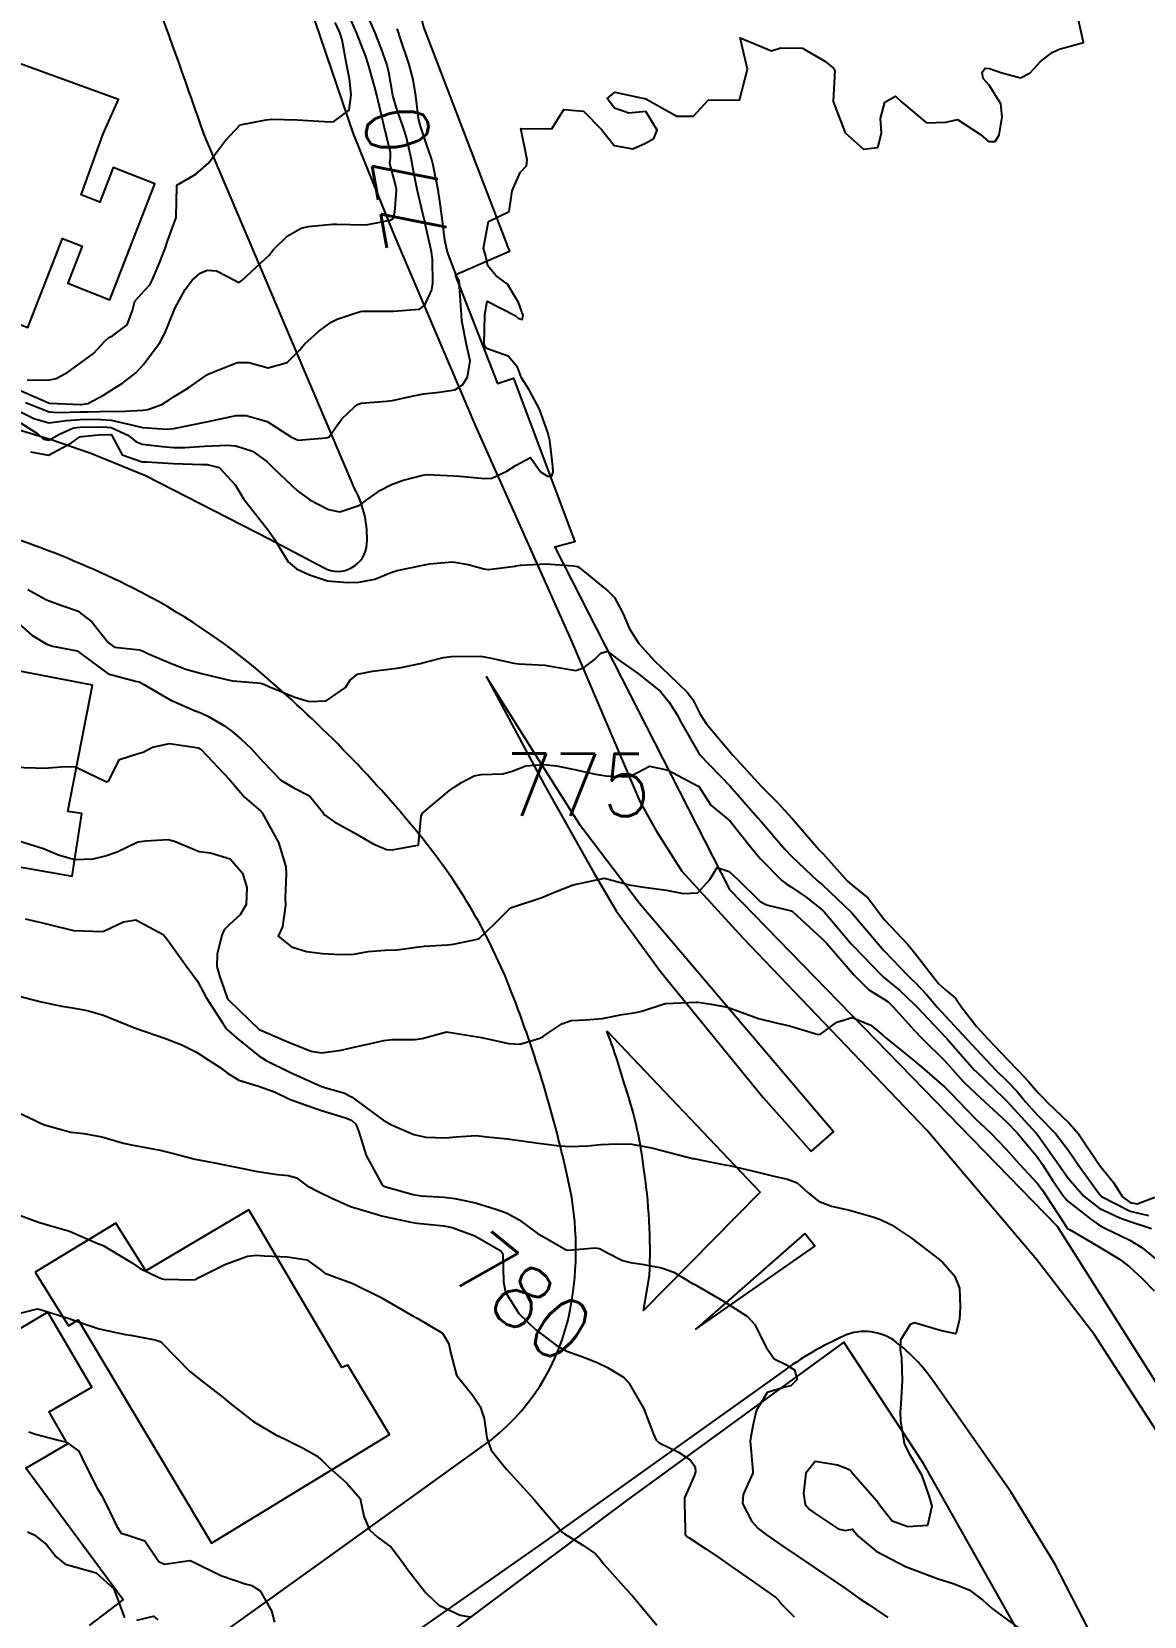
# Model space of a CAD drawing. Header units: metres. Extents: x 318500 to 325275, y 7408834 to 7428799.
# Drawn here: x 321553.8 to 321625.1, y 7423404.9 to 7423506.6 of the extents above; entities that cross this region are included whole.
import ezdxf
from ezdxf.enums import TextEntityAlignment as Align

# ---------------------------------------------------------------- set-up
doc = ezdxf.new("R2010")
doc.units = ezdxf.units.M
doc.header["$MEASUREMENT"] = 0
for name, color, linetype in [('Cotas', 45, 'Continuous'), ('Curvas de Nivel 1m', 11, 'Continuous'), ('Curvas de Nivel 5m', 15, 'Continuous'), ('Edificações', 30, 'Continuous'), ('Subestação Elétrica', 143, 'Continuous'), ('Vias Primárias', 230, 'Continuous')]:
    doc.layers.add(name, color=color, linetype=linetype)
doc.styles.add('Style-STANDARD', font='STANDARD.shx')

msp = doc.modelspace()

# ---------------------------------------------------------------- linework, layer by layer
at = {"layer": 'Curvas de Nivel 1m', "flags": 128}
for points, elevation in [([(321552.86, 7423481.58), (321554.15, 7423480.76), (321554.51, 7423480.42), (321554.85, 7423480.36), (321555.53, 7423480.74), (321556.44, 7423481.15), (321556.86, 7423481.2), (321558.34, 7423481.22), (321558.86, 7423481.16), (321559.92, 7423480.68), (321560.44, 7423480.27), (321560.84, 7423480.11), (321562.14, 7423479.95), (321562.84, 7423479.89), (321563.58, 7423479.89), (321564.84, 7423479.97), (321566.28, 7423480.04), (321566.84, 7423479.99), (321567.91, 7423479.65), (321568.83, 7423478.99), (321569.26, 7423478.56), (321570.81, 7423477.1), (321571.6, 7423476.53), (321572.79, 7423475.92), (321573.52, 7423475.76), (321574.8, 7423476.19), (321574.97, 7423476.31), (321575.19, 7423476.48), (321576.13, 7423477.15), (321576.82, 7423477.52), (321577.51, 7423477.76), (321578.83, 7423478.12), (321579.1, 7423478.15), (321580.83, 7423478.07), (321581.18, 7423478.04), (321582.82, 7423477.89), (321583.26, 7423477.93), (321584.23, 7423478.36), (321584.83, 7423478.75), (321585.75, 7423479.25), (321586.39, 7423478.33), (321586.83, 7423478.05), (321587.11, 7423478.04), (321587.2, 7423478.32), (321587.18, 7423478.67), (321586.98, 7423480.33), (321586.86, 7423480.85), (321586.31, 7423482.34), (321585.65, 7423483.59), (321585.17, 7423484.35), (321584.92, 7423485.03), (321584.32, 7423485.75), (321582.93, 7423486.24), (321582.81, 7423486.38), (321582.78, 7423486.53), (321582.82, 7423488.38), (321582.83, 7423488.52), (321582.97, 7423489.27), (321584.76, 7423488.35), (321584.96, 7423488.19), (321585.21, 7423488.09), (321585.27, 7423488.35), (321584.97, 7423489.18), (321584.26, 7423490.36), (321583.53, 7423490.91), (321583, 7423491.55), (321582.86, 7423492.24), (321582.82, 7423492.38), (321582.72, 7423492.68), (321583.04, 7423494.38), (321584.38, 7423495.03), (321584.57, 7423496.36), (321585.08, 7423497.52), (321585.48, 7423497.95), (321585.54, 7423498.35), (321585.12, 7423500.35), (321587.12, 7423500.33), (321587.89, 7423501.56), (321589.14, 7423501.46), (321590.29, 7423500.28), (321591.1, 7423499.25), (321592.31, 7423499.04), (321593.11, 7423499.41), (321593.65, 7423499.71), (321593.87, 7423500.24), (321593.14, 7423501.45), (321592.05, 7423501.34), (321591.14, 7423501.65), (321590.65, 7423502.28), (321591.15, 7423502.67), (321593.15, 7423502.25), (321595.13, 7423501.15), (321596.2, 7423501.14), (321597.15, 7423502.19), (321599.15, 7423502.17), (321599.67, 7423504.16), (321599.2, 7423506.17), (321601.19, 7423505.33), (321601.8, 7423505.52), (321603.19, 7423505.5), (321604.61, 7423504.66), (321605.17, 7423504.22), (321605.27, 7423504.09), (321605.15, 7423502.09), (321605.93, 7423500.08), (321607.1, 7423499.03), (321608.02, 7423499.13), (321608.26, 7423500.04), (321608.18, 7423500.99), (321608.47, 7423502.04), (321609.15, 7423502.43), (321609.56, 7423502.03), (321611.13, 7423500.72), (321612.38, 7423500.75), (321613.13, 7423500.93), (321614.6, 7423499.96), (321615.11, 7423499.51), (321615.55, 7423499.51), (321615.81, 7423499.94), (321615.99, 7423501.09), (321615.9, 7423501.94), (321615.16, 7423503.12), (321614.77, 7423503.56), (321614.7, 7423503.96), (321614.9, 7423504.23), (321615.17, 7423504.2), (321615.9, 7423503.94), (321617.17, 7423503.6), (321617.78, 7423503.92), (321618.45, 7423504.64), (321619.19, 7423505.23), (321619.64, 7423505.44), (321621.2, 7423505.87), (321620.76, 7423507.88)], 772), ([(321552.89, 7423483.61), (321554.84, 7423482.75), (321554.88, 7423482.74), (321554.9, 7423482.73), (321556.88, 7423482.64), (321556.95, 7423482.65), (321557.35, 7423482.72), (321558.35, 7423483.25), (321558.89, 7423483.58), (321559.58, 7423484.01), (321560.43, 7423484.68), (321560.92, 7423485.21), (321561.99, 7423486.65), (321562.32, 7423487.26), (321562.87, 7423488.64), (321562.9, 7423488.7), (321562.96, 7423488.85), (321563.59, 7423490.02), (321564.05, 7423490.63), (321564.55, 7423491.07), (321565, 7423491.27), (321565.61, 7423491.23), (321566.81, 7423490.59), (321566.99, 7423490.5), (321567.08, 7423490.5), (321567.23, 7423490.59), (321569.01, 7423492.25), (321569.14, 7423492.42), (321569.24, 7423492.56), (321570.13, 7423493.45), (321571.03, 7423493.96), (321571.49, 7423494.07), (321573.04, 7423494.21), (321573.32, 7423494.22), (321575.04, 7423494.18), (321575.32, 7423494.2), (321576.74, 7423494.46), (321576.94, 7423494.57), (321577.05, 7423494.98), (321577.15, 7423496.38), (321577.14, 7423496.46), (321577.13, 7423496.52), (321577.07, 7423496.85), (321576.72, 7423498.1), (321576.77, 7423498.46), (321576.76, 7423498.8), (321576.36, 7423500.47), (321576.13, 7423501.48), (321575.88, 7423502.48), (321575.74, 7423503.07), (321575.34, 7423504.49), (321575.18, 7423504.97), (321574.58, 7423506.5), (321574.1, 7423507.62)], 769), ([(321553.47, 7423484.2), (321554.9, 7423484.22), (321555.33, 7423484.31), (321556.07, 7423484.73), (321556.92, 7423485.33), (321557.72, 7423485.92), (321558.44, 7423486.7), (321558.69, 7423486.94), (321558.94, 7423487.05), (321559.87, 7423487.76), (321560.21, 7423488.68), (321560.37, 7423489.28), (321560.98, 7423489.96), (321561.33, 7423490.32), (321561.5, 7423490.66), (321561.86, 7423491.52), (321562.31, 7423492.65), (321562.48, 7423493.19), (321563.01, 7423494.64), (321563.02, 7423494.66), (321563.06, 7423496.64), (321563.07, 7423496.71), (321564.28, 7423497.43), (321565.09, 7423498.13), (321565.45, 7423498.61), (321566.16, 7423499.55), (321567.12, 7423500.59), (321568.78, 7423500.91), (321569.13, 7423500.94), (321570.77, 7423500.9), (321571.13, 7423500.88), (321572.87, 7423500.77), (321573.12, 7423500.79), (321574.11, 7423501.53), (321574.25, 7423502.5), (321574.13, 7423503.53), (321573.94, 7423504.5), (321573.67, 7423506.03), (321573.52, 7423506.51), (321573.21, 7423507.15)], 768), ([(321552.87, 7423482.26), (321553.89, 7423481.74), (321554.86, 7423481.46), (321555.99, 7423481.61), (321556.86, 7423481.69), (321557.87, 7423481.71), (321558.86, 7423481.63), (321560.23, 7423481.31), (321560.86, 7423481.18), (321562.43, 7423481.07), (321562.86, 7423481.1), (321564.12, 7423481.36), (321564.86, 7423481.51), (321565.77, 7423481.71), (321566.87, 7423481.93), (321567.51, 7423481.94), (321568.86, 7423481.55), (321570.42, 7423480.54), (321570.85, 7423480.35), (321572.64, 7423480.51), (321572.8, 7423480.56), (321572.85, 7423480.62), (321573.64, 7423481.72), (321574.46, 7423482.49), (321574.7, 7423482.66), (321574.88, 7423482.74), (321576.5, 7423482.85), (321576.89, 7423482.9), (321578.14, 7423483.19), (321578.89, 7423483.34), (321579.88, 7423483.43), (321580.9, 7423483.58), (321581.39, 7423483.91), (321581.71, 7423484.39), (321581.87, 7423485.44), (321581.66, 7423486.39), (321581.34, 7423488.01), (321581.32, 7423488.4), (321581.2, 7423490.19), (321581.2, 7423490.41), (321581.16, 7423490.58), (321580.99, 7423490.89), (321580.42, 7423492.42), (321580.25, 7423493.19), (321580.09, 7423494.42), (321579.94, 7423495.54), (321579.82, 7423496.42), (321579.51, 7423498), (321579.4, 7423498.43), (321579.1, 7423499.28), (321578.71, 7423500.44), (321578.57, 7423501), (321578.39, 7423502.44), (321578.22, 7423503.5), (321577.97, 7423504.45), (321577.35, 7423506.3), (321577.3, 7423506.46), (321577.2, 7423506.74)], 771), ([(321553.68, 7423479.6), (321554.84, 7423479.4), (321556.3, 7423480.19), (321556.85, 7423480.57), (321556.97, 7423480.6), (321558.04, 7423480.71), (321558.83, 7423480.72), (321558.85, 7423480.72), (321558.88, 7423480.7), (321559.56, 7423479.41), (321560.83, 7423478.97), (321561.13, 7423478.96), (321562.83, 7423478.86), (321564.66, 7423478.79), (321564.83, 7423478.8), (321565.01, 7423478.79), (321565.77, 7423478.61), (321566.81, 7423477.49), (321567.36, 7423476.58), (321568.77, 7423474.78), (321568.95, 7423474.56), (321569.3, 7423474.02), (321570.21, 7423472.55), (321570.74, 7423472.11), (321571.56, 7423471.71), (321572.73, 7423471.33), (321574, 7423471.22), (321574.73, 7423471.24), (321575.77, 7423471.44), (321576.74, 7423471.84), (321577.2, 7423471.99), (321578.75, 7423472.31), (321578.84, 7423472.33), (321579.27, 7423472.42), (321580.75, 7423472.56), (321581.74, 7423472.39), (321582.75, 7423472.1), (321583.06, 7423472.06), (321584.75, 7423472.28), (321584.8, 7423472.29), (321585.11, 7423472.34), (321586.75, 7423472.43), (321588.47, 7423472.3), (321588.75, 7423472.25), (321588.87, 7423472.18), (321590.73, 7423470.68), (321591.12, 7423470.26), (321591.68, 7423469.22), (321592.09, 7423468.25), (321592.69, 7423467.31), (321593.67, 7423466.23), (321594.66, 7423465.29), (321595.8, 7423464.2), (321596.16, 7423463.72), (321596.63, 7423462.79), (321597.01, 7423462.19), (321598.59, 7423460.31), (321598.72, 7423460.16), (321600.56, 7423458.14), (321601.57, 7423457.14), (321602.5, 7423456.11), (321602.54, 7423456.06), (321604.26, 7423454.09), (321604.51, 7423453.82), (321606.08, 7423452.06), (321606.48, 7423451.72), (321607.4, 7423450.97), (321608.11, 7423450.04), (321608.45, 7423449.59), (321609.94, 7423448.01), (321610.42, 7423447.44), (321611.53, 7423445.99), (321611.92, 7423445.51), (321612.39, 7423445.08), (321612.99, 7423444.57), (321613.4, 7423443.96), (321614.36, 7423442.72), (321615.1, 7423441.94), (321616.33, 7423440.62), (321617.02, 7423439.92), (321617.65, 7423439.25), (321618.31, 7423438.49), (321618.6, 7423438.19), (321618.88, 7423437.89), (321620.28, 7423436.54), (321620.89, 7423435.86), (321622.24, 7423433.85), (321623.14, 7423432.75), (321623.7, 7423431.83), (321624.21, 7423431.45), (321624.65, 7423431.38), (321625.78, 7423431.8)], 773), ([(321553.51, 7423470.77), (321554.71, 7423470.11), (321555.69, 7423469.75), (321556.7, 7423469.42), (321557.61, 7423468.71), (321558.68, 7423467.36), (321559.07, 7423467.09), (321560.67, 7423466.91), (321560.85, 7423466.84), (321561.24, 7423466.66), (321562.66, 7423466.05), (321563.63, 7423465.66), (321564.65, 7423465.38), (321566.24, 7423465), (321566.65, 7423464.92), (321568.45, 7423464.76), (321568.64, 7423464.71), (321568.96, 7423464.56), (321570.63, 7423463.87), (321571.55, 7423463.6), (321572.63, 7423463.63), (321573.88, 7423464.49), (321574.17, 7423464.96), (321574.65, 7423465.35), (321575.6, 7423465.53), (321576.66, 7423465.66), (321577.35, 7423465.76), (321578.66, 7423466.03), (321578.98, 7423466.11), (321580.16, 7423466.41), (321580.67, 7423466.49), (321582.54, 7423466.51), (321582.67, 7423466.49), (321583.21, 7423466.37), (321584.67, 7423466.06), (321584.99, 7423466.02), (321586.66, 7423465.93), (321587.14, 7423465.84), (321588.66, 7423465.58), (321589.18, 7423465.77), (321589.85, 7423466.28), (321590.26, 7423466.69), (321590.68, 7423466.82), (321591.39, 7423466.26), (321592.66, 7423465.36), (321594.08, 7423464.23), (321594.63, 7423463.56), (321595.14, 7423462.73), (321595.43, 7423462.21), (321596.59, 7423460.19), (321598.54, 7423458.16), (321600.33, 7423456.14), (321600.54, 7423455.9), (321602.05, 7423454.12), (321602.5, 7423453.65), (321604.17, 7423452.08), (321604.34, 7423451.94), (321604.48, 7423451.83), (321606.33, 7423450.06), (321606.46, 7423449.92), (321608.03, 7423448.04), (321608.42, 7423447.6), (321609.95, 7423446.01), (321610.18, 7423445.79), (321610.4, 7423445.59), (321611.17, 7423444.77), (321611.83, 7423443.99), (321612.37, 7423443.38), (321613.71, 7423441.96), (321614.34, 7423441.27), (321615.58, 7423439.94), (321616.31, 7423439.23), (321616.96, 7423438.57), (321617.5, 7423437.91), (321618.29, 7423437.04), (321619.42, 7423435.88), (321620.25, 7423434.8), (321620.88, 7423433.86), (321622.22, 7423432.02), (321622.29, 7423431.92), (321622.37, 7423431.85), (321624.21, 7423430.91), (321625.38, 7423430.62)], 774), ([(321552.57, 7423459.39), (321554, 7423459.33), (321554.57, 7423459.32), (321555.87, 7423459.43), (321556.57, 7423459.41), (321557.97, 7423458.71), (321558.56, 7423458.44), (321558.72, 7423458.53), (321558.78, 7423458.7), (321559.38, 7423459.88), (321560.58, 7423460.26), (321560.91, 7423460.34), (321561.49, 7423460.66), (321562.59, 7423460.91), (321564.45, 7423460.62), (321564.59, 7423460.54), (321566.43, 7423458.59), (321566.56, 7423458.44), (321567.41, 7423457.45), (321568.44, 7423456.56), (321568.49, 7423456.51), (321568.54, 7423456.46), (321569.59, 7423454.55), (321570.05, 7423452.98), (321570.07, 7423452.54), (321570, 7423451.01), (321570.02, 7423450.54), (321569.83, 7423449.15), (321569.55, 7423448.55), (321570.42, 7423447.85), (321571.38, 7423447.56), (321572.41, 7423447.44), (321573.55, 7423447.36), (321574.41, 7423447.38), (321575.34, 7423447.55), (321576.42, 7423447.65), (321577.2, 7423447.67), (321578.42, 7423447.84), (321578.94, 7423447.91), (321580.42, 7423447.99), (321580.8, 7423448.02), (321582.43, 7423448.38), (321583.46, 7423449.35), (321584.46, 7423450.35), (321586.47, 7423451.02), (321587.38, 7423451.4), (321588.48, 7423451.84), (321590.48, 7423452.27), (321592.07, 7423451.84), (321592.48, 7423451.76), (321593.02, 7423451.69), (321594.47, 7423451.5), (321595.53, 7423451.27), (321596.47, 7423451.32), (321597.25, 7423452.18), (321597.72, 7423452.94), (321598.49, 7423452.69), (321599.07, 7423452.15), (321600.47, 7423450.77), (321600.88, 7423450.55), (321602.46, 7423450.17), (321602.51, 7423450.15), (321602.56, 7423450.11), (321604.43, 7423448.39), (321604.74, 7423448.08), (321606.4, 7423446.16), (321606.48, 7423446.06), (321607.45, 7423445.1), (321608.38, 7423444.53), (321608.68, 7423444.33), (321608.99, 7423444.02), (321610.36, 7423442.49), (321610.84, 7423442), (321612.33, 7423440.52), (321612.83, 7423439.97), (321613.53, 7423439.18), (321614.31, 7423438.45), (321614.87, 7423437.94), (321616.28, 7423436.64), (321616.97, 7423435.91), (321618.25, 7423434.36), (321618.59, 7423433.89), (321619.23, 7423432.89), (321619.92, 7423431.87), (321620.21, 7423431.54), (321621.67, 7423430.39), (321622.19, 7423430.03), (321622.54, 7423429.84), (321624.18, 7423429.05), (321624.94, 7423428.58), (321625.92, 7423427.79)], 776), ([(321552.51, 7423454.78), (321554.5, 7423454.16), (321555.47, 7423453.76), (321556.49, 7423453.46), (321557.69, 7423453.51), (321558.49, 7423453.7), (321559.23, 7423453.96), (321560.51, 7423454.58), (321560.58, 7423454.6), (321561.06, 7423454.66), (321562.51, 7423454.75), (321562.92, 7423454.64), (321564.5, 7423453.97), (321565.22, 7423453.89), (321566.49, 7423453.51), (321567.28, 7423452.58), (321567.56, 7423451.66), (321567.5, 7423450.57), (321567.12, 7423449.91), (321566.44, 7423449.28), (321566.09, 7423448.94), (321565.94, 7423448.6), (321565.64, 7423447.38), (321565.62, 7423446.6), (321565.79, 7423445.99), (321566.29, 7423444.59), (321566.38, 7423444.45), (321568.35, 7423442.56), (321570.34, 7423441.69), (321571.68, 7423441.17), (321572.33, 7423441.06), (321573.6, 7423441.22), (321574.33, 7423441.39), (321575.2, 7423441.6), (321576.34, 7423441.85), (321576.88, 7423441.91), (321578.34, 7423441.92), (321578.8, 7423441.97), (321580.35, 7423442.4), (321582.35, 7423442.08), (321582.7, 7423442.02), (321584.34, 7423441.66), (321585.06, 7423441.61), (321586.35, 7423441.99), (321586.55, 7423442.11), (321586.85, 7423442.31), (321587.75, 7423442.92), (321588.36, 7423443.14), (321589.26, 7423443.18), (321590.36, 7423443.26), (321591.62, 7423443.51), (321592.37, 7423443.63), (321592.88, 7423443.73), (321594.38, 7423444.22), (321596.38, 7423444.3), (321596.49, 7423444.3), (321597.33, 7423444.18), (321598.38, 7423443.99), (321598.62, 7423443.91), (321600.37, 7423443.25), (321601.5, 7423442.99), (321602.36, 7423442.79), (321604.2, 7423442.23), (321604.35, 7423442.25), (321605.4, 7423443.03), (321606.37, 7423443.33), (321607.57, 7423442.84), (321608.35, 7423442.19), (321608.54, 7423442.03), (321610.33, 7423440.57), (321611.02, 7423439.99), (321612.31, 7423438.85), (321612.75, 7423438.42), (321613.18, 7423437.97), (321614.28, 7423436.83), (321615.23, 7423435.94), (321616.25, 7423434.87), (321617.11, 7423433.91), (321618.23, 7423432.7), (321618.57, 7423432.24), (321618.81, 7423431.89), (321619.99, 7423430.08), (321620.12, 7423429.87), (321620.19, 7423429.8), (321620.35, 7423429.71), (321622.17, 7423428.64), (321623.52, 7423427.83), (321624.16, 7423427.34), (321624.94, 7423426.6), (321625.74, 7423425.8)], 777), ([(321553.33, 7423449.66), (321554.44, 7423449.4), (321554.95, 7423449.26), (321556.43, 7423448.91), (321558.28, 7423448.85), (321558.43, 7423448.89), (321559.65, 7423449.47), (321560.44, 7423449.59), (321562.19, 7423448.64), (321562.43, 7423448.37), (321563.67, 7423446.63), (321564.39, 7423445.66), (321564.75, 7423444.98), (321564.95, 7423444.61), (321566.04, 7423442.91), (321566.25, 7423442.59), (321566.35, 7423442.49), (321566.89, 7423442.03), (321568.32, 7423440.86), (321568.78, 7423440.56), (321570.31, 7423439.81), (321571.2, 7423439.42), (321572.3, 7423438.93), (321572.61, 7423438.81), (321573.77, 7423438.49), (321574.3, 7423438.21), (321575.23, 7423437.52), (321576.27, 7423436.75), (321576.83, 7423436.45), (321578.26, 7423435.82), (321579.04, 7423435.64), (321580.26, 7423435.61), (321580.97, 7423435.68), (321582.26, 7423435.75), (321582.95, 7423435.68), (321584.26, 7423435.54), (321585.18, 7423435.41), (321586.25, 7423435.26), (321587.44, 7423435.12), (321588.25, 7423435.06), (321589.43, 7423435.1), (321590.25, 7423435.18), (321591.29, 7423435.22), (321592.25, 7423435.19), (321593.51, 7423434.97), (321594.25, 7423434.78), (321596.14, 7423434.29), (321596.24, 7423434.27), (321596.71, 7423434.18), (321598, 7423433.92), (321598.24, 7423433.88), (321598.59, 7423433.81), (321600.23, 7423433.43), (321601.27, 7423433.17), (321602.23, 7423432.96), (321602.84, 7423432.71), (321603.52, 7423432.09), (321604.21, 7423431.55), (321605.05, 7423431.23), (321606.2, 7423430.96), (321607.7, 7423430.53), (321608.19, 7423430.36), (321608.9, 7423430.02), (321610.18, 7423429.18), (321611.74, 7423427.98), (321612.16, 7423427.63), (321612.93, 7423426.75), (321613.25, 7423425.96), (321613.31, 7423424.77), (321613.25, 7423423.96), (321613.02, 7423423.04), (321612.1, 7423423.22), (321610.37, 7423423.74), (321610.1, 7423423.64), (321609.47, 7423422.63), (321609.45, 7423422.01), (321609.54, 7423421.47), (321609.59, 7423420.01), (321609.49, 7423418.56), (321609.46, 7423418.01), (321609.47, 7423417.46), (321609.71, 7423416), (321610, 7423415.38), (321610.81, 7423413.99), (321611.3, 7423412.64), (321611.48, 7423411.98), (321611.2, 7423410.73), (321609.94, 7423410.65), (321608.93, 7423411.01), (321608.14, 7423412.03), (321607.95, 7423412.31), (321606.41, 7423414.05), (321606.22, 7423414.29), (321605.98, 7423414.39), (321605.44, 7423414.61), (321603.99, 7423414.84), (321603.4, 7423414.09), (321603.25, 7423412.8), (321603.35, 7423412.09), (321603.63, 7423411.77), (321603.94, 7423411.55), (321605.48, 7423410.52), (321605.93, 7423410.42), (321606.39, 7423410.51), (321606.76, 7423410.05), (321607.92, 7423409.1), (321609.79, 7423408.11), (321609.9, 7423408.06), (321610.07, 7423408), (321611.89, 7423407.31), (321612.84, 7423407.01), (321613.88, 7423406.61), (321614.75, 7423405.94), (321615.35, 7423405.42), (321615.86, 7423405.03), (321617.43, 7423403.9)], 778), ([(321552.63, 7423444.78), (321554.37, 7423444.33), (321555.69, 7423444.05), (321556.37, 7423443.94), (321557.31, 7423443.77), (321558.36, 7423443.47), (321560.35, 7423442.67), (321562.34, 7423441.98), (321563.38, 7423441.58), (321564.33, 7423441.11), (321565.08, 7423440.61), (321565.83, 7423440.11), (321566.31, 7423439.76), (321567.04, 7423439.31), (321568.3, 7423438.92), (321569.32, 7423438.55), (321570.29, 7423438.09), (321570.99, 7423437.83), (321572.28, 7423437.37), (321573.88, 7423436.88), (321574.27, 7423436.73), (321574.54, 7423436.48), (321574.74, 7423436), (321575.2, 7423434.47), (321576.22, 7423432.6), (321576.29, 7423432.53), (321576.46, 7423432.46), (321578.21, 7423431.97), (321578.74, 7423431.89), (321580.21, 7423431.81), (321580.88, 7423431.72), (321582.21, 7423431.43), (321583.52, 7423431.04), (321584.2, 7423430.8), (321585.01, 7423430.34), (321586.18, 7423429.5), (321588.04, 7423428.42), (321588.16, 7423428.39), (321589.9, 7423428.54), (321590.16, 7423428.5), (321590.64, 7423428.26), (321591.64, 7423427.74), (321592.15, 7423427.61), (321592.88, 7423427.5), (321594.15, 7423427.27), (321594.93, 7423426.99), (321596.14, 7423426.26), (321596.19, 7423426.24), (321596.29, 7423426.19), (321598.12, 7423425.13), (321599.65, 7423424.14), (321600.1, 7423423.65), (321600.88, 7423422.13), (321601.37, 7423421.42), (321602.07, 7423421.08), (321602.68, 7423420.72), (321602.84, 7423420.1), (321602.45, 7423419.7), (321602.05, 7423419.61), (321600.92, 7423419.26), (321600.23, 7423418.14), (321600.19, 7423417.98), (321600.01, 7423417.13), (321599.85, 7423416.3), (321599.84, 7423416.14), (321599.98, 7423414.48), (321600.01, 7423414.17), (321600.01, 7423414.14), (321600, 7423414.12), (321599.98, 7423414.05), (321599.39, 7423412.72), (321599.34, 7423412.15), (321599.94, 7423411), (321600.35, 7423410.55), (321600.88, 7423410.13), (321601.92, 7423409.42), (321603.9, 7423408.08), (321605.88, 7423406.73), (321606.87, 7423406.04), (321607.47, 7423405.64), (321607.86, 7423405.37), (321608.67, 7423404.83)], 779), ([(321552.62, 7423430.77), (321554.18, 7423430.2), (321554.92, 7423429.99), (321556.17, 7423429.61), (321558.04, 7423428.81), (321558.16, 7423428.76), (321558.33, 7423428.69), (321560.15, 7423427.61), (321560.71, 7423427.22), (321561.9, 7423426.64), (321562.14, 7423426.57), (321562.23, 7423426.55), (321564.14, 7423426.49), (321564.24, 7423426.52), (321564.42, 7423426.62), (321566.15, 7423427.48), (321567.6, 7423428.01), (321568.16, 7423428.08), (321568.68, 7423428.03), (321570.15, 7423427.98), (321571.4, 7423427.77), (321572.15, 7423427.25), (321572.56, 7423426.92), (321573.71, 7423426.49), (321574.14, 7423426.35), (321574.35, 7423426.27), (321576.12, 7423425.38), (321577.75, 7423424.44), (321578.11, 7423424.22), (321578.51, 7423424.02), (321580.09, 7423423.08), (321580.5, 7423422.4), (321580.61, 7423421.86), (321581, 7423420.39), (321582.04, 7423419.07), (321582.52, 7423418.37), (321582.77, 7423417.61), (321582.94, 7423416.37), (321583.21, 7423415.58), (321583.98, 7423414.6), (321584.1, 7423414.47), (321584.21, 7423414.35), (321585.95, 7423412.43), (321586.05, 7423412.32), (321586.82, 7423411.43), (321587.8, 7423410.3), (321587.86, 7423410.24), (321587.92, 7423410.21), (321589.1, 7423409.47), (321589.91, 7423408.92), (321590.22, 7423408.58), (321590.44, 7423408.26), (321591.88, 7423406.65), (321592.27, 7423406.24), (321593.85, 7423404.34)], 781), ([(321552.61, 7423424.26), (321554.11, 7423424.63), (321554.23, 7423424.62), (321556.1, 7423424.04), (321557.12, 7423423.68), (321558.09, 7423423.36), (321559.77, 7423422.99), (321560.08, 7423422.94), (321561.67, 7423422.65), (321561.99, 7423422.55), (321562.08, 7423422.48), (321563.9, 7423420.62), (321564.06, 7423420.48), (321564.62, 7423420.04), (321566.04, 7423418.94), (321566.47, 7423418.58), (321568.01, 7423417.38), (321569.41, 7423416.55), (321570, 7423416.27), (321571.17, 7423415.7), (321571.99, 7423415.23), (321572.38, 7423414.9), (321572.78, 7423414.5), (321573.96, 7423413.46), (321574.82, 7423412.47), (321575.06, 7423411.34), (321575.41, 7423410.47), (321575.92, 7423410), (321576.81, 7423409.34), (321577.5, 7423408.44), (321577.89, 7423407.88), (321579.04, 7423406.41), (321579.86, 7423405.63), (321581.24, 7423404.99), (321581.85, 7423404.88)], 782), ([(321553.58, 7423416.75), (321554, 7423416.59), (321555.48, 7423416.21), (321555.99, 7423416.08), (321556.78, 7423415.5), (321557.17, 7423414.7), (321557.96, 7423413.13), (321558.22, 7423412.69), (321558.56, 7423412.07), (321559.22, 7423410.68), (321559.49, 7423410.25), (321559.91, 7423410.11), (321561.01, 7423409.76), (321561.75, 7423408.64), (321561.9, 7423408.43), (321562.26, 7423408.26), (321563.9, 7423408.49), (321564.07, 7423408.43), (321565.88, 7423407.53), (321567.44, 7423407), (321567.87, 7423406.88), (321568.4, 7423406.55), (321569.13, 7423405.27), (321569.32, 7423404.54)], 783), ([(321553.49, 7423410.33), (321553.91, 7423410.15), (321554.7, 7423409.53), (321555.32, 7423408.73), (321555.89, 7423408.26), (321556.52, 7423408.08), (321557.89, 7423407.71), (321559.02, 7423406.68), (321559.7, 7423404.81)], 784), ([(321560.49, 7423404.66), (321561.57, 7423404.92), (321561.84, 7423404.69)], 784)]:
    msp.add_lwpolyline(points, dxfattribs=dict(at, elevation=elevation))
at = {"layer": 'Curvas de Nivel 5m', "flags": 128}
for points, elevation in [([(321553.35, 7423482.77), (321554.87, 7423482.17), (321555.48, 7423482.13), (321556.87, 7423482.17), (321557.4, 7423482.18), (321558.87, 7423482.21), (321559.37, 7423482.2), (321560.87, 7423482.28), (321561.21, 7423482.33), (321562.1, 7423482.65), (321562.58, 7423482.95), (321562.89, 7423483.16), (321563.81, 7423483.72), (321564.91, 7423484.49), (321564.98, 7423484.54), (321565.11, 7423484.62), (321566.92, 7423485.35), (321567.68, 7423485.34), (321568.91, 7423485), (321570.13, 7423485.34), (321570.93, 7423486.13), (321571.28, 7423486.53), (321572.14, 7423487.32), (321572.95, 7423487.92), (321573.34, 7423488.11), (321574.43, 7423488.49), (321574.84, 7423488.61), (321574.96, 7423488.63), (321576.8, 7423488.63), (321576.96, 7423488.63), (321578.63, 7423488.77), (321578.97, 7423489.02), (321579.41, 7423490), (321579.47, 7423490.43), (321579.46, 7423491.97), (321579.39, 7423492.43), (321579.03, 7423494.07), (321578.96, 7423494.43), (321578.93, 7423494.54), (321578.48, 7423496.44), (321578.24, 7423497.61), (321578.1, 7423498.44), (321577.79, 7423499.77), (321577.58, 7423500.45), (321577.14, 7423501.66), (321576.91, 7423502.46), (321576.65, 7423503.96), (321576.53, 7423504.47), (321576.16, 7423505.5), (321575.79, 7423506.48), (321575.22, 7423507.77)], 770), ([(321552.69, 7423468.78), (321553.77, 7423467.86), (321554.68, 7423467.3), (321555.08, 7423467.15), (321556.67, 7423466.84), (321556.85, 7423466.72), (321558.65, 7423465.36), (321560.42, 7423464.9), (321560.64, 7423464.85), (321560.98, 7423464.66), (321562.63, 7423463.7), (321564.24, 7423463), (321564.61, 7423462.86), (321565.14, 7423462.61), (321566.07, 7423462.06), (321566.6, 7423461.67), (321567.19, 7423461.18), (321567.83, 7423460.57), (321568.58, 7423459.75), (321569.74, 7423458.55), (321570.56, 7423458.05), (321571.57, 7423457.54), (321572.41, 7423456.51), (321572.54, 7423456.33), (321573.14, 7423455.89), (321574.52, 7423455.13), (321575.66, 7423454.47), (321576.5, 7423454.11), (321576.88, 7423454.08), (321578.51, 7423454.37), (321578.55, 7423454.39), (321578.56, 7423454.43), (321578.73, 7423456.23), (321578.82, 7423456.43), (321580.55, 7423457.88), (321580.85, 7423458.1), (321581.31, 7423458.39), (321582.13, 7423458.82), (321582.57, 7423458.91), (321583.97, 7423458.95), (321584.57, 7423459.13), (321585.44, 7423459.47), (321586.58, 7423459.56), (321587.42, 7423459.47), (321588.57, 7423459.23), (321589.92, 7423458.93), (321590.57, 7423458.82), (321592.05, 7423458.76), (321592.57, 7423459.01), (321593.37, 7423459.44), (321594.57, 7423459.18), (321596.46, 7423458.19), (321596.53, 7423458.16), (321596.56, 7423458.11), (321597.31, 7423456.95), (321598.26, 7423456.16), (321598.54, 7423455.92), (321599.95, 7423454.15), (321600.5, 7423453.5), (321601.87, 7423452.12), (321602.21, 7423451.85), (321602.48, 7423451.68), (321603.42, 7423451.04), (321604.46, 7423450.22), (321604.6, 7423450.08), (321605.52, 7423448.99), (321606.31, 7423448.06), (321606.43, 7423447.92), (321608.25, 7423446.03), (321608.33, 7423445.96), (321608.4, 7423445.9), (321609.42, 7423445.05), (321610.38, 7423444.16), (321610.46, 7423444.08), (321610.53, 7423444), (321612.35, 7423442.07), (321612.44, 7423441.98), (321613.31, 7423440.99), (321614.22, 7423439.95), (321614.27, 7423439.9), (321614.32, 7423439.85), (321616.09, 7423438.15), (321616.3, 7423437.95), (321616.51, 7423437.72), (321618.17, 7423435.9), (321618.27, 7423435.78), (321619.63, 7423433.88), (321619.88, 7423433.52), (321620.23, 7423433.01), (321621.22, 7423431.86), (321622.21, 7423431.1), (321623.55, 7423430.48), (321624.2, 7423430.24), (321625.56, 7423429.8)], 775), ([(321552.28, 7423437.51), (321553.89, 7423436.75), (321554.27, 7423436.57), (321554.58, 7423436.43), (321556.26, 7423435.96), (321557.09, 7423435.88), (321558.25, 7423435.66), (321559.65, 7423435.27), (321560.25, 7423435.14), (321562.1, 7423434.79), (321562.24, 7423434.76), (321562.68, 7423434.64), (321564.24, 7423434.24), (321565.6, 7423433.97), (321566.23, 7423433.85), (321567.29, 7423433.64), (321568.23, 7423433.45), (321569.51, 7423433.26), (321570.23, 7423433.2), (321570.73, 7423433.04), (321571.43, 7423432.52), (321572.21, 7423432.11), (321572.95, 7423431.76), (321574.2, 7423431.2), (321576, 7423430.66), (321576.19, 7423430.61), (321576.87, 7423430.45), (321578.19, 7423430.17), (321578.48, 7423430.13), (321580.18, 7423429.96), (321580.72, 7423429.85), (321582.17, 7423429.31), (321583.83, 7423428.35), (321583.96, 7423428.16), (321584.02, 7423426.35), (321584.13, 7423425.71), (321585, 7423424.34), (321586.09, 7423423.3), (321587.38, 7423422.31), (321588.08, 7423421.92), (321589.28, 7423421.49), (321590.07, 7423421.18), (321590.68, 7423420.88), (321591.71, 7423420.25), (321592.05, 7423419.89), (321593.02, 7423418.23), (321593.64, 7423416.59), (321593.81, 7423416.22), (321594, 7423416.05), (321595.23, 7423415.44), (321595.99, 7423414.94), (321596.31, 7423414.51), (321596.33, 7423414.18), (321596.25, 7423413.92), (321595.97, 7423413.29), (321595.63, 7423412.52), (321595.62, 7423412.19), (321595.67, 7423410.45), (321595.66, 7423410.19), (321595.76, 7423410.03), (321595.92, 7423409.94), (321596.98, 7423409.25), (321597.9, 7423408.62), (321598.57, 7423408.15), (321599.89, 7423407.23), (321601.47, 7423406.12), (321601.68, 7423405.93), (321601.87, 7423405.67), (321602.65, 7423404.89)], 780)]:
    msp.add_lwpolyline(points, dxfattribs=dict(at, elevation=elevation))
at = {"layer": 'Edificações'}
for points in [[(321490.02, 7423512.02), (321521.59, 7423500), (321553.51, 7423487.59), (321555.72, 7423493.29), (321556.98, 7423492.8), (321556.06, 7423490.42), (321558.77, 7423489.37), (321561.65, 7423496.8), (321558.98, 7423497.84), (321558.13, 7423495.63), (321556.93, 7423496.1), (321558.33, 7423500)], [(321558.33, 7423500), (321559.32, 7423502.21), (321539.25, 7423509.53)], [(321557.46, 7423404.33), (321559.61, 7423405.96), (321553.38, 7423414.41), (321556.05, 7423415.97), (321554.87, 7423418.04), (321557.61, 7423419.61), (321554.79, 7423424.42), (321551.9, 7423422.72)], [(321625.44, 7423389.01), (321610.95, 7423414.71), (321605.84, 7423422.49), (321591.96, 7423412.39), (321563.29, 7423390.97)]]:
    msp.add_lwpolyline(points, dxfattribs=at)
for points in [[(321550.41, 7423466.04), (321547.95, 7423453.87), (321556.35, 7423452.39), (321556.97, 7423456.4), (321556.06, 7423456.54), (321557.66, 7423464.65)], [(321553.98, 7423426.99), (321556.12, 7423423.54), (321556.74, 7423423.93), (321565.29, 7423409.6), (321576.71, 7423416.57), (321574.03, 7423421.02), (321573.64, 7423420.87), (321567.67, 7423430.98), (321561.07, 7423427.08), (321559.15, 7423430.14)]]:
    msp.add_lwpolyline(points, close=True, dxfattribs=at)
at = {"layer": 'Subestação Elétrica'}
msp.add_lwpolyline([(321580.92, 7423490.95), (321583.62, 7423484), (321584.66, 7423484.34), (321588.58, 7423473.84), (321587.31, 7423473.5), (321598.51, 7423451.54), (321619.53, 7423429.94), (321631.06, 7423411.67), (321655.38, 7423364.88), (321666.88, 7423341.52), (321671.33, 7423340.59), (321678.01, 7423337.62), (321696.57, 7423359.69), (321697.86, 7423365.62), (321688.41, 7423398.67), (321667.43, 7423441.37), (321659.27, 7423449.16), (321634.94, 7423500), (321625.56, 7423520.36), (321617.37, 7423538.98), (321575.87, 7423519.54), (321578.88, 7423506.85), (321584.4, 7423492.45)], close=True, dxfattribs=at)
at = {"layer": 'Vias Primárias'}
for points in [[(323715.64, 7420145.55, 0), (323709.04, 7420132.94)], [(323831.09, 7420001.79, 0), (323833.84, 7420008.44, 0.220888)], [(321626.18, 7423416.35), (321621.92, 7423422.97), (321618.22, 7423427.79), (321611.16, 7423436.09), (321599.38, 7423448.42), (321595.46, 7423452.68), (321593.9, 7423455.14), (321592.77, 7423457.17), (321588.4, 7423467.47), (321582.24, 7423481.26), (321577.01, 7423493.54), (321574.39, 7423500), (321560.63, 7423540.5, -0.207313)], [(321564.83, 7423499.93, 0.008775), (321558.09, 7423518.27, -0.017675), (321553.8, 7423530.97, 0.349817), (321545.19, 7423536.96, 0.013196), (321532.53, 7423535.79, 0.003996), (321500, 7423531.66, 0.000217), (321466.16, 7423527.08, -0.04815), (321442.82, 7423526.17, 0.034657), (321417.48, 7423525.87, 0.399361), (321416.32, 7423520.54, 0.134781), (321431.29, 7423508.79), (321474.42, 7423500), (321495.32, 7423496.05), (321514.16, 7423491.86), (321531.33, 7423487.24), (321545.08, 7423483.39), (321555.01, 7423480.41), (321557.54, 7423479.53), (321561.06, 7423478.1), (321568.98, 7423474.03), (321572.5, 7423472.16, 0.545271), (321575.25, 7423473.7, 0.139682), (321574.48, 7423477.22), (321564.8, 7423500)], [(321548.39, 7423391.24), (321572.58, 7423408.56), (321582.72, 7423415.86, 0.191732), (321588.29, 7423424.58, 0.101431), (321588.19, 7423432.79, 0.039154), (321584.51, 7423445, 0.077446), (321578.83, 7423454.79, 0.044776), (321568.73, 7423465.2, 0.061894), (321560.22, 7423470.88, 0.059835), (321546.43, 7423475.83, 0.015878), (321526.01, 7423479.82, 0.031419), (321513.28, 7423481.08, 0.057155), (321502.56, 7423480.24, 0.055436), (321488.77, 7423475.93, 0.044379), (321476.15, 7423468.99, -0.010044), (321467.62, 7423463.51), (321459.42, 7423457.72), (321449.62, 7423449.44), (321433.24, 7423435.39), (321416.71, 7423421.09), (321394.42, 7423402.36)], [(321623.7, 7423399.85), (321619.38, 7423408.29), (321616.54, 7423412.89), (321611.55, 7423420.04, 0.077272), (321609.18, 7423422.51, 0.274196), (321605.85, 7423422.9, 0.055651), (321601.84, 7423420.55), (321586.45, 7423409.57), (321577.62, 7423403.38)]]:
    msp.add_lwpolyline(points, format="xyb", dxfattribs=at)
for points in [[(321603.74, 7423434.72), (321605.17, 7423435.98), (321592.74, 7423450.63), (321588.94, 7423455.61), (321585.86, 7423460.52), (321582.93, 7423465.18), (321586.65, 7423458.22), (321589.81, 7423452.61), (321591.23, 7423450.16), (321594.09, 7423446.27), (321600.66, 7423438.2)], [(321603.34, 7423429.46), (321596.35, 7423423.34), (321603.98, 7423428.66)]]:
    msp.add_lwpolyline(points, close=True, dxfattribs=at)
msp.add_lwpolyline([(321590.63, 7423442.47), (321600.48, 7423432.13), (321593, 7423424.54), (321593.38, 7423426.78, 0.046958), (321593, 7423433.76, 0.050883), (321591.75, 7423439.12, 0.024021)], format="xyb", close=True, dxfattribs=at)

# ---------------------------------------------------------------- texts
at = {"layer": 'Cotas', "style": 'Style-STANDARD'}
for s, rotation, p in [('770', 100.2323, (321577.75, 7423497.21, 770)), ('775', 359.7455, (321588.78, 7423458.25, 775)), ('780', 320.7369, (321585.25, 7423425.37, 780))]:
    msp.add_text(s, height=4, rotation=rotation, dxfattribs=at).set_placement(p, align=Align.MIDDLE_CENTER)

doc.saveas('drawing.dxf')
